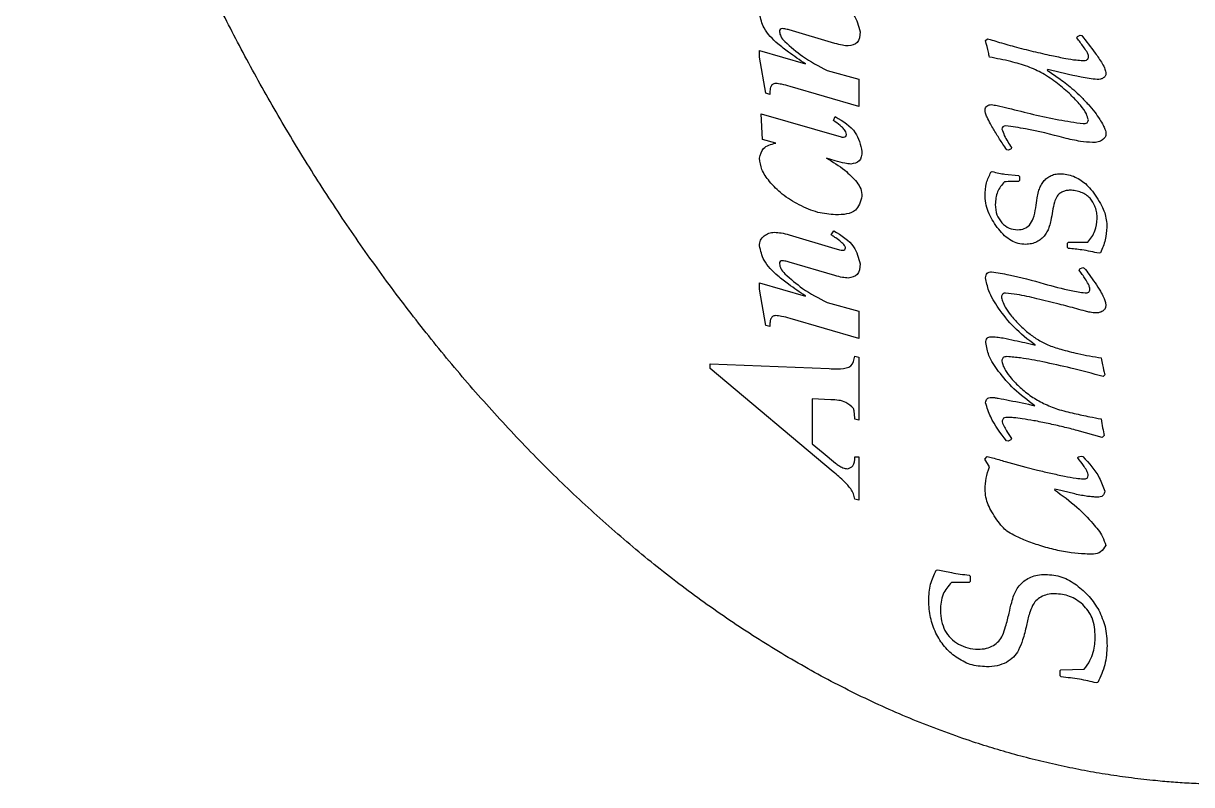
# Model space of a CAD drawing. Header units: millimetres. Extents: x -78 to -10, y -53 to 49.
# Drawn here: x -78.43 to -40.63, y -53.17 to -28.55 of the extents above; entities that cross this region are included whole.
import ezdxf

# ---------------------------------------------------------------- set-up
doc = ezdxf.new("R2010")
doc.units = ezdxf.units.MM
doc.layers.get('0').update_dxf_attribs({"linetype": 'CONTINUOUS'})

msp = doc.modelspace()

# ---------------------------------------------------------------- linework, layer by layer
for p, q in [((-52.175, -29.198), (-53.657, -28.764)), ((-47.296, -29.109), (-47.238, -29.051)), ((-44.343, -29.024), (-44.327, -28.981)), ((-44.327, -28.981), (-44.238, -28.938)), ((-44.238, -28.938), (-44.187, -28.945)), ((-54.611, -29.642), (-54.611, -29.432)), ((-54.611, -29.432), (-53.121, -29.863)), ((-54.406, -30.812), (-54.611, -29.642)), ((-52.424, -30.071), (-51.394, -30.355)), ((-45.288, -30.043), (-45.3, -30.066)), ((-45.3, -30.066), (-44.886, -30.356)), ((-51.394, -31.241), (-53.62, -30.591)), ((-51.394, -30.355), (-51.394, -31.241)), ((-54.275, -30.852), (-54.406, -30.812)), ((-54.514, -32.303), (-54.561, -31.48)), ((-54.561, -31.48), (-51.972, -32.224)), ((-52.222, -31.693), (-52.161, -31.569)), ((-54.086, -32.426), (-54.514, -32.303)), ((-46.558, -32.652), (-46.613, -32.641)), ((-46.468, -32.613), (-46.558, -32.652)), ((-46.456, -32.566), (-46.468, -32.613)), ((-52.161, -32.994), (-52.443, -32.91)), ((-47.124, -33.359), (-47.081, -33.344)), ((-46.671, -33.43), (-46.234, -33.477)), ((-46.234, -33.477), (-46.202, -33.508)), ((-46.202, -33.629), (-46.234, -33.664)), ((-46.202, -33.508), (-46.202, -33.629)), ((-53.657, -35.391), (-52.175, -35.836)), ((-52.29, -35.391), (-52.209, -35.26)), ((-44.648, -35.664), (-44.617, -35.633)), ((-44.648, -35.797), (-44.648, -35.664)), ((-44.617, -35.828), (-44.648, -35.797)), ((-44.617, -35.633), (-43.988, -35.633)), ((-52.175, -36.706), (-53.657, -36.272)), ((-43.581, -35.973), (-43.624, -35.988)), ((-44.269, -36.535), (-44.253, -36.496)), ((-44.253, -36.496), (-44.156, -36.453)), ((-44.156, -36.453), (-44.105, -36.465)), ((-54.611, -37.15), (-54.611, -36.94)), ((-54.611, -36.94), (-53.121, -37.371)), ((-54.406, -38.32), (-54.611, -37.15)), ((-52.424, -37.578), (-51.394, -37.862)), ((-51.394, -38.748), (-53.62, -38.099)), ((-51.394, -37.862), (-51.394, -38.748)), ((-54.275, -38.359), (-54.406, -38.32)), ((-56.207, -39.718), (-56.207, -39.563)), ((-56.207, -39.563), (-52.356, -39.718)), ((-51.523, -39.316), (-51.394, -39.35)), ((-51.394, -39.35), (-51.394, -41.387)), ((-52.227, -43.054), (-56.207, -39.718)), ((-43.445, -39.918), (-43.492, -39.977)), ((-52.309, -40.728), (-52.911, -40.696)), ((-52.911, -40.696), (-52.911, -42.155)), ((-51.394, -41.387), (-51.523, -41.351)), ((-43.523, -41.945), (-44.335, -41.719)), ((-43.456, -41.887), (-43.523, -41.945)), ((-52.911, -42.155), (-52.551, -42.447)), ((-46.566, -42.063), (-46.624, -42.051)), ((-46.48, -42.024), (-46.566, -42.063)), ((-46.464, -41.977), (-46.48, -42.024)), ((-52.551, -42.447), (-52.151, -42.778)), ((-51.523, -42.576), (-51.394, -42.576)), ((-51.394, -42.576), (-51.394, -43.979)), ((-47.32, -42.645), (-47.249, -42.559)), ((-47.171, -42.895), (-47.32, -42.645)), ((-44.312, -42.609), (-44.3, -42.574)), ((-44.3, -42.574), (-44.195, -42.547)), ((-44.195, -42.547), (-44.148, -42.563)), ((-46.663, -42.723), (-45.999, -42.902)), ((-45.999, -42.902), (-45.613, -43)), ((-45.054, -43.617), (-45.066, -43.641)), ((-44.824, -43.676), (-45.054, -43.617)), ((-44.406, -43.774), (-44.824, -43.676)), ((-51.394, -43.979), (-51.523, -43.945)), ((-48.894, -46.242), (-48.847, -46.227)), ((-47.827, -46.402), (-47.796, -46.434)), ((-47.796, -46.434), (-47.796, -46.606)), ((-47.827, -46.637), (-48.402, -46.637)), ((-47.796, -46.606), (-47.827, -46.637)), ((-44.89, -49.488), (-44.859, -49.461)), ((-44.89, -49.652), (-44.89, -49.488)), ((-44.859, -49.461), (-44.109, -49.445)), ((-44.855, -49.691), (-44.89, -49.652)), ((-43.667, -49.867), (-43.714, -49.883))]:
    msp.add_line(p, q)
msp.add_open_spline([(-32.295, -52.278), (-30.818, -51.894), (-27.888, -50.922), (-23.623, -48.87), (-18.447, -45.074), (-13.487, -39.077), (-10.564, -32.429), (-9.919, -25.696), (-11.356, -19.308), (-14.052, -13.425), (-16.853, -8), (-18.641, -2.86), (-18.638, 2.227), (-16.831, 7.47), (-14.008, 13.002), (-11.317, 18.867), (-9.946, 24.997), (-10.756, 31.181), (-13.934, 37.054), (-19.181, 42.167), (-25.894, 46.071), (-33.35, 48.392), (-40.894, 48.916), (-48.096, 47.651), (-54.693, 44.764), (-60.548, 40.523), (-65.609, 35.244), (-69.864, 29.233), (-73.298, 22.732), (-75.897, 15.925), (-77.647, 8.947), (-78.532, 1.892), (-78.54, -5.18), (-77.66, -12.233), (-75.887, -19.242), (-73.219, -26.152), (-69.664, -32.862), (-65.235, -39.191), (-59.96, -44.846), (-53.88, -49.421), (-47.093, -52.491), (-41.242, -53.45), (-36.752, -53.228), (-33.772, -52.663), (-32.295, -52.278)], degree=5)
for points, knots in [([(-52.209, -27.752), (-51.961, -27.902), (-51.538, -28.159), (-51.406, -28.629), (-51.352, -28.825)], [0, 0, 0, 0, 0.0828692, 0.1418383, 0.1418383, 0.1418383, 0.1418383]), ([(-54.015, -29.214), (-54.187, -29.055), (-54.482, -28.784), (-54.573, -28.399), (-54.611, -28.239)], [0, 0, 0, 0, 0.0681958, 0.1166188, 0.1166188, 0.1166188, 0.1166188]), ([(-53.873, -28.72), (-53.9, -28.725), (-53.958, -28.735), (-53.964, -28.794), (-53.967, -28.825)], [0, 0, 0, 0, 0.00756864, 0.01580192, 0.01580192, 0.01580192, 0.01580192]), ([(-53.657, -28.764), (-53.7, -28.752), (-53.771, -28.731), (-53.844, -28.723), (-53.873, -28.72)], [0, 0, 0, 0, 0.01343676, 0.02205275, 0.02205275, 0.02205275, 0.02205275]), ([(-53.967, -28.825), (-53.956, -28.875), (-53.928, -28.997), (-53.84, -29.089), (-53.789, -29.143)], [0, 0, 0, 0, 0.01519547, 0.0370691, 0.0370691, 0.0370691, 0.0370691]), ([(-51.352, -28.825), (-51.363, -28.958), (-51.385, -29.208), (-51.628, -29.259), (-51.741, -29.282)], [0, 0, 0, 0, 0.03565665, 0.06699587, 0.06699587, 0.06699587, 0.06699587]), ([(-47.238, -29.051), (-47.207, -29.059), (-47.098, -29.089), (-46.99, -29.121), (-46.913, -29.145)], [0, 0, 0, 0, 0.00961848, 0.03375145, 0.03375145, 0.03375145, 0.03375145]), ([(-44.025, -29.465), (-44.061, -29.412), (-44.163, -29.262), (-44.273, -29.117), (-44.343, -29.024)], [0, 0, 0, 0, 0.01934122, 0.05442993, 0.05442993, 0.05442993, 0.05442993]), ([(-44.187, -28.945), (-44.038, -29.132), (-43.805, -29.424), (-43.599, -29.734), (-43.525, -29.846)], [0, 0, 0, 0, 0.0717331, 0.1118069, 0.1118069, 0.1118069, 0.1118069]), ([(-53.121, -29.863), (-53.308, -29.739), (-53.615, -29.536), (-53.902, -29.304), (-54.015, -29.214)], [0, 0, 0, 0, 0.0672288, 0.1105212, 0.1105212, 0.1105212, 0.1105212]), ([(-53.789, -29.143), (-53.604, -29.308), (-53.19, -29.677), (-52.697, -29.931), (-52.424, -30.071)], [0, 0, 0, 0, 0.0741215, 0.1655868, 0.1655868, 0.1655868, 0.1655868]), ([(-51.741, -29.282), (-51.802, -29.277), (-51.95, -29.264), (-52.092, -29.222), (-52.175, -29.198)], [0, 0, 0, 0, 0.01845531, 0.04427618, 0.04427618, 0.04427618, 0.04427618]), ([(-47.171, -29.645), (-47.183, -29.592), (-47.222, -29.413), (-47.266, -29.235), (-47.296, -29.109)], [0, 0, 0, 0, 0.01611078, 0.05495693, 0.05495693, 0.05495693, 0.05495693]), ([(-46.913, -29.145), (-46.733, -29.198), (-46.349, -29.312), (-45.96, -29.407), (-45.753, -29.457)], [0, 0, 0, 0, 0.0564065, 0.1201671, 0.1201671, 0.1201671, 0.1201671]), ([(-45.753, -29.457), (-45.557, -29.504), (-45.209, -29.586), (-44.857, -29.654), (-44.704, -29.684)], [0, 0, 0, 0, 0.060552, 0.1073115, 0.1073115, 0.1073115, 0.1073115]), ([(-43.964, -29.629), (-43.968, -29.604), (-43.976, -29.545), (-44.007, -29.494), (-44.025, -29.465)], [0, 0, 0, 0, 0.00757451, 0.01764146, 0.01764146, 0.01764146, 0.01764146]), ([(-45.933, -29.949), (-46.116, -29.892), (-46.522, -29.764), (-46.941, -29.687), (-47.171, -29.645)], [0, 0, 0, 0, 0.057508, 0.1276252, 0.1276252, 0.1276252, 0.1276252]), ([(-44.704, -29.684), (-44.593, -29.704), (-44.409, -29.737), (-44.222, -29.749), (-44.148, -29.754)], [0, 0, 0, 0, 0.0339569, 0.0561458, 0.0561458, 0.0561458, 0.0561458]), ([(-44.148, -29.754), (-44.095, -29.753), (-44.002, -29.751), (-43.976, -29.665), (-43.964, -29.629)], [0, 0, 0, 0, 0.01411966, 0.02455801, 0.02455801, 0.02455801, 0.02455801]), ([(-43.525, -29.846), (-43.49, -29.907), (-43.433, -30.01), (-43.413, -30.125), (-43.406, -30.172)], [0, 0, 0, 0, 0.0208144, 0.03495004, 0.03495004, 0.03495004, 0.03495004]), ([(-44.968, -30.498), (-45.125, -30.382), (-45.424, -30.161), (-45.768, -30.018), (-45.933, -29.949)], [0, 0, 0, 0, 0.0581257, 0.1113673, 0.1113673, 0.1113673, 0.1113673]), ([(-43.683, -30.371), (-43.857, -30.346), (-44.398, -30.267), (-44.929, -30.133), (-45.288, -30.043)], [0, 0, 0, 0, 0.0528861, 0.1639477, 0.1639477, 0.1639477, 0.1639477]), ([(-43.406, -30.172), (-43.409, -30.202), (-43.417, -30.262), (-43.465, -30.299), (-43.49, -30.318)], [0, 0, 0, 0, 0.00860959, 0.01751758, 0.01751758, 0.01751758, 0.01751758]), ([(-54.091, -30.497), (-54.127, -30.502), (-54.202, -30.513), (-54.235, -30.58), (-54.251, -30.615)], [0, 0, 0, 0, 0.01035464, 0.02112782, 0.02112782, 0.02112782, 0.02112782]), ([(-53.62, -30.591), (-53.713, -30.564), (-53.867, -30.519), (-54.027, -30.503), (-54.091, -30.497)], [0, 0, 0, 0, 0.02881759, 0.04808717, 0.04808717, 0.04808717, 0.04808717]), ([(-44.23, -31.201), (-44.332, -31.085), (-44.557, -30.829), (-44.822, -30.615), (-44.968, -30.498)], [0, 0, 0, 0, 0.0461625, 0.1021217, 0.1021217, 0.1021217, 0.1021217]), ([(-44.886, -30.356), (-44.814, -30.408), (-44.663, -30.518), (-44.52, -30.64), (-44.447, -30.703)], [0, 0, 0, 0, 0.02689451, 0.05605294, 0.05605294, 0.05605294, 0.05605294]), ([(-43.49, -30.318), (-43.519, -30.334), (-43.58, -30.365), (-43.648, -30.369), (-43.683, -30.371)], [0, 0, 0, 0, 0.00986102, 0.02024782, 0.02024782, 0.02024782, 0.02024782]), ([(-54.251, -30.615), (-54.258, -30.645), (-54.276, -30.723), (-54.275, -30.803), (-54.275, -30.852)], [0, 0, 0, 0, 0.00924103, 0.02384221, 0.02384221, 0.02384221, 0.02384221]), ([(-44.447, -30.703), (-44.368, -30.774), (-44.205, -30.922), (-44.057, -31.085), (-43.98, -31.17)], [0, 0, 0, 0, 0.03164345, 0.06604758, 0.06604758, 0.06604758, 0.06604758]), ([(-47.316, -31.356), (-47.313, -31.33), (-47.308, -31.279), (-47.271, -31.244), (-47.253, -31.227)], [0, 0, 0, 0, 0.00748903, 0.01476621, 0.01476621, 0.01476621, 0.01476621]), ([(-47.249, -31.59), (-47.268, -31.546), (-47.301, -31.47), (-47.311, -31.389), (-47.316, -31.356)], [0, 0, 0, 0, 0.01436736, 0.02446577, 0.02446577, 0.02446577, 0.02446577]), ([(-47.253, -31.227), (-47.231, -31.213), (-47.187, -31.185), (-47.135, -31.182), (-47.109, -31.18)], [0, 0, 0, 0, 0.00760025, 0.01540359, 0.01540359, 0.01540359, 0.01540359]), ([(-47.109, -31.18), (-47.048, -31.188), (-46.864, -31.215), (-46.683, -31.262), (-46.562, -31.293)], [0, 0, 0, 0, 0.01838349, 0.05588213, 0.05588213, 0.05588213, 0.05588213]), ([(-46.562, -31.293), (-46.021, -31.431), (-45.222, -31.634), (-44.407, -31.754), (-44.144, -31.793)], [0, 0, 0, 0, 0.1672466, 0.2470403, 0.2470403, 0.2470403, 0.2470403]), ([(-43.972, -31.676), (-43.99, -31.61), (-44.039, -31.433), (-44.156, -31.291), (-44.23, -31.201)], [0, 0, 0, 0, 0.02033543, 0.05450633, 0.05450633, 0.05450633, 0.05450633]), ([(-43.98, -31.17), (-43.907, -31.254), (-43.772, -31.408), (-43.657, -31.578), (-43.605, -31.656)], [0, 0, 0, 0, 0.03324709, 0.06146422, 0.06146422, 0.06146422, 0.06146422]), ([(-51.904, -31.942), (-51.937, -31.912), (-52.038, -31.823), (-52.148, -31.745), (-52.222, -31.693)], [0, 0, 0, 0, 0.01350812, 0.04046558, 0.04046558, 0.04046558, 0.04046558]), ([(-52.161, -31.569), (-51.911, -31.717), (-51.464, -31.981), (-51.348, -32.479), (-51.297, -32.697)], [0, 0, 0, 0, 0.0830407, 0.1476836, 0.1476836, 0.1476836, 0.1476836]), ([(-46.943, -32.133), (-47.01, -32.024), (-47.12, -31.847), (-47.213, -31.661), (-47.249, -31.59)], [0, 0, 0, 0, 0.03851216, 0.06238219, 0.06238219, 0.06238219, 0.06238219]), ([(-44.144, -31.793), (-44.094, -31.792), (-44.008, -31.79), (-43.983, -31.71), (-43.972, -31.676)], [0, 0, 0, 0, 0.01321936, 0.02300256, 0.02300256, 0.02300256, 0.02300256]), ([(-43.605, -31.656), (-43.566, -31.718), (-43.502, -31.82), (-43.454, -31.93), (-43.435, -31.973)], [0, 0, 0, 0, 0.02186517, 0.03595665, 0.03595665, 0.03595665, 0.03595665]), ([(-51.793, -32.142), (-51.801, -32.112), (-51.82, -32.037), (-51.872, -31.978), (-51.904, -31.942)], [0, 0, 0, 0, 0.00910316, 0.02311496, 0.02311496, 0.02311496, 0.02311496]), ([(-46.644, -31.867), (-46.68, -31.87), (-46.747, -31.875), (-46.762, -31.939), (-46.769, -31.969)], [0, 0, 0, 0, 0.00971272, 0.01794606, 0.01794606, 0.01794606, 0.01794606]), ([(-46.769, -31.969), (-46.745, -32.039), (-46.672, -32.253), (-46.543, -32.441), (-46.456, -32.566)], [0, 0, 0, 0, 0.02221958, 0.0676901, 0.0676901, 0.0676901, 0.0676901]), ([(-44.761, -32.254), (-45.174, -32.146), (-45.796, -31.985), (-46.431, -31.897), (-46.644, -31.867)], [0, 0, 0, 0, 0.1279403, 0.192342, 0.192342, 0.192342, 0.192342]), ([(-43.402, -32.125), (-43.407, -32.162), (-43.419, -32.242), (-43.481, -32.294), (-43.513, -32.322)], [0, 0, 0, 0, 0.01095513, 0.02332796, 0.02332796, 0.02332796, 0.02332796]), ([(-43.435, -31.973), (-43.425, -32.001), (-43.409, -32.051), (-43.404, -32.103), (-43.402, -32.125)], [0, 0, 0, 0, 0.00904102, 0.0156365, 0.0156365, 0.0156365, 0.0156365]), ([(-54.611, -32.912), (-54.581, -32.794), (-54.513, -32.526), (-54.238, -32.462), (-54.086, -32.426)], [0, 0, 0, 0, 0.03423367, 0.07718094, 0.07718094, 0.07718094, 0.07718094]), ([(-51.972, -32.224), (-51.959, -32.226), (-51.934, -32.23), (-51.908, -32.231), (-51.896, -32.232)], [0, 0, 0, 0, 0.004052176, 0.007671975, 0.007671975, 0.007671975, 0.007671975]), ([(-51.896, -32.232), (-51.866, -32.229), (-51.809, -32.223), (-51.799, -32.168), (-51.793, -32.142)], [0, 0, 0, 0, 0.00800698, 0.0151834, 0.0151834, 0.0151834, 0.0151834]), ([(-46.613, -32.641), (-46.656, -32.579), (-46.771, -32.414), (-46.876, -32.241), (-46.943, -32.133)], [0, 0, 0, 0, 0.02250976, 0.06057769, 0.06057769, 0.06057769, 0.06057769]), ([(-43.843, -32.406), (-43.97, -32.396), (-44.28, -32.372), (-44.583, -32.298), (-44.761, -32.254)], [0, 0, 0, 0, 0.03817875, 0.09318704, 0.09318704, 0.09318704, 0.09318704]), ([(-43.513, -32.322), (-43.558, -32.347), (-43.661, -32.402), (-43.778, -32.405), (-43.843, -32.406)], [0, 0, 0, 0, 0.01518625, 0.03449025, 0.03449025, 0.03449025, 0.03449025]), ([(-51.297, -32.697), (-51.308, -32.816), (-51.331, -33.042), (-51.552, -33.084), (-51.657, -33.104)], [0, 0, 0, 0, 0.03185728, 0.06072405, 0.06072405, 0.06072405, 0.06072405]), ([(-54.291, -33.662), (-54.384, -33.538), (-54.553, -33.314), (-54.593, -33.037), (-54.611, -32.912)], [0, 0, 0, 0, 0.04557198, 0.08265914, 0.08265914, 0.08265914, 0.08265914]), ([(-52.443, -32.91), (-52.238, -33.032), (-51.877, -33.247), (-51.588, -33.551), (-51.462, -33.683)], [0, 0, 0, 0, 0.0710295, 0.1253578, 0.1253578, 0.1253578, 0.1253578]), ([(-51.657, -33.104), (-51.721, -33.096), (-51.892, -33.075), (-52.058, -33.025), (-52.161, -32.994)], [0, 0, 0, 0, 0.01925683, 0.05174281, 0.05174281, 0.05174281, 0.05174281]), ([(-47.312, -34.137), (-47.306, -33.993), (-47.295, -33.721), (-47.179, -33.475), (-47.124, -33.359)], [0, 0, 0, 0, 0.04273831, 0.08069352, 0.08069352, 0.08069352, 0.08069352]), ([(-47.081, -33.344), (-47.01, -33.364), (-46.875, -33.401), (-46.736, -33.421), (-46.671, -33.43)], [0, 0, 0, 0, 0.02226415, 0.04194738, 0.04194738, 0.04194738, 0.04194738]), ([(-45.45, -33.699), (-45.417, -33.657), (-45.351, -33.573), (-45.259, -33.518), (-45.212, -33.49)], [0, 0, 0, 0, 0.01587516, 0.03193727, 0.03193727, 0.03193727, 0.03193727]), ([(-45.212, -33.49), (-45.161, -33.468), (-45.056, -33.422), (-44.941, -33.417), (-44.882, -33.414)], [0, 0, 0, 0, 0.01659079, 0.03412611, 0.03412611, 0.03412611, 0.03412611]), ([(-44.882, -33.414), (-44.809, -33.418), (-44.663, -33.425), (-44.524, -33.474), (-44.454, -33.498)], [0, 0, 0, 0, 0.02173255, 0.04379341, 0.04379341, 0.04379341, 0.04379341]), ([(-44.454, -33.498), (-44.386, -33.529), (-44.247, -33.592), (-44.129, -33.688), (-44.07, -33.736)], [0, 0, 0, 0, 0.02249196, 0.04542193, 0.04542193, 0.04542193, 0.04542193]), ([(-53.329, -34.421), (-53.518, -34.315), (-53.879, -34.112), (-54.158, -33.807), (-54.291, -33.662)], [0, 0, 0, 0, 0.0646821, 0.1232807, 0.1232807, 0.1232807, 0.1232807]), ([(-51.462, -33.683), (-51.414, -33.754), (-51.32, -33.894), (-51.304, -34.061), (-51.297, -34.143)], [0, 0, 0, 0, 0.02550667, 0.04958924, 0.04958924, 0.04958924, 0.04958924]), ([(-46.683, -33.676), (-46.771, -33.778), (-46.953, -33.99), (-46.973, -34.269), (-46.984, -34.414)], [0, 0, 0, 0, 0.03925758, 0.08162932, 0.08162932, 0.08162932, 0.08162932]), ([(-46.234, -33.664), (-46.31, -33.665), (-46.459, -33.666), (-46.609, -33.672), (-46.683, -33.676)], [0, 0, 0, 0, 0.02275578, 0.04494117, 0.04494117, 0.04494117, 0.04494117]), ([(-45.675, -34.516), (-45.66, -34.41), (-45.634, -34.233), (-45.596, -34.058), (-45.581, -33.988)], [0, 0, 0, 0, 0.03214197, 0.05357323, 0.05357323, 0.05357323, 0.05357323]), ([(-45.581, -33.988), (-45.566, -33.937), (-45.536, -33.835), (-45.479, -33.745), (-45.45, -33.699)], [0, 0, 0, 0, 0.01592075, 0.0318612, 0.0318612, 0.0318612, 0.0318612]), ([(-44.808, -33.998), (-44.845, -34.017), (-44.922, -34.057), (-44.972, -34.127), (-44.997, -34.162)], [0, 0, 0, 0, 0.01245309, 0.02537598, 0.02537598, 0.02537598, 0.02537598]), ([(-44.566, -33.949), (-44.607, -33.951), (-44.69, -33.956), (-44.769, -33.984), (-44.808, -33.998)], [0, 0, 0, 0, 0.01236507, 0.02482932, 0.02482932, 0.02482932, 0.02482932]), ([(-44.204, -34.02), (-44.264, -33.999), (-44.381, -33.958), (-44.504, -33.952), (-44.566, -33.949)], [0, 0, 0, 0, 0.01867973, 0.03697728, 0.03697728, 0.03697728, 0.03697728]), ([(-44.07, -33.736), (-44.008, -33.797), (-43.872, -33.931), (-43.764, -34.089), (-43.704, -34.176)], [0, 0, 0, 0, 0.02590087, 0.05725944, 0.05725944, 0.05725944, 0.05725944]), ([(-51.297, -34.143), (-51.348, -34.317), (-51.468, -34.722), (-51.903, -34.737), (-52.151, -34.745)], [0, 0, 0, 0, 0.0499449, 0.115763, 0.115763, 0.115763, 0.115763]), ([(-47.187, -34.709), (-47.223, -34.619), (-47.298, -34.436), (-47.307, -34.238), (-47.312, -34.137)], [0, 0, 0, 0, 0.02886014, 0.05895438, 0.05895438, 0.05895438, 0.05895438]), ([(-44.997, -34.162), (-45.023, -34.219), (-45.088, -34.367), (-45.115, -34.527), (-45.132, -34.625)], [0, 0, 0, 0, 0.01868734, 0.04836189, 0.04836189, 0.04836189, 0.04836189]), ([(-43.919, -34.207), (-43.959, -34.169), (-44.043, -34.09), (-44.149, -34.044), (-44.204, -34.02)], [0, 0, 0, 0, 0.01635508, 0.03434916, 0.03434916, 0.03434916, 0.03434916]), ([(-43.749, -34.5), (-43.771, -34.445), (-43.813, -34.339), (-43.885, -34.25), (-43.919, -34.207)], [0, 0, 0, 0, 0.01772006, 0.03403981, 0.03403981, 0.03403981, 0.03403981]), ([(-43.704, -34.176), (-43.648, -34.264), (-43.545, -34.423), (-43.476, -34.6), (-43.445, -34.68)], [0, 0, 0, 0, 0.03124339, 0.05681884, 0.05681884, 0.05681884, 0.05681884]), ([(-52.151, -34.745), (-52.343, -34.728), (-52.755, -34.692), (-53.129, -34.516), (-53.329, -34.421)], [0, 0, 0, 0, 0.0574825, 0.1229905, 0.1229905, 0.1229905, 0.1229905]), ([(-46.874, -35.211), (-46.934, -35.13), (-47.051, -34.971), (-47.142, -34.796), (-47.187, -34.709)], [0, 0, 0, 0, 0.03005733, 0.05921025, 0.05921025, 0.05921025, 0.05921025]), ([(-46.984, -34.414), (-46.977, -34.528), (-46.963, -34.747), (-46.833, -34.921), (-46.771, -35.004)], [0, 0, 0, 0, 0.03353059, 0.06393874, 0.06393874, 0.06393874, 0.06393874]), ([(-45.878, -35.078), (-45.833, -35.008), (-45.724, -34.837), (-45.693, -34.635), (-45.675, -34.516)], [0, 0, 0, 0, 0.02466203, 0.06038242, 0.06038242, 0.06038242, 0.06038242]), ([(-45.132, -34.625), (-45.15, -34.725), (-45.179, -34.892), (-45.22, -35.056), (-45.236, -35.121)], [0, 0, 0, 0, 0.03052, 0.05068942, 0.05068942, 0.05068942, 0.05068942]), ([(-43.687, -34.863), (-43.689, -34.801), (-43.695, -34.678), (-43.731, -34.559), (-43.749, -34.5)], [0, 0, 0, 0, 0.01852295, 0.03699864, 0.03699864, 0.03699864, 0.03699864]), ([(-43.445, -34.68), (-43.424, -34.755), (-43.382, -34.907), (-43.377, -35.064), (-43.374, -35.145)], [0, 0, 0, 0, 0.02316674, 0.04715701, 0.04715701, 0.04715701, 0.04715701]), ([(-46.771, -35.004), (-46.697, -35.069), (-46.551, -35.197), (-46.357, -35.217), (-46.261, -35.227)], [0, 0, 0, 0, 0.02873837, 0.05688223, 0.05688223, 0.05688223, 0.05688223]), ([(-46.261, -35.227), (-46.186, -35.222), (-46.042, -35.212), (-45.931, -35.121), (-45.878, -35.078)], [0, 0, 0, 0, 0.021995, 0.04198379, 0.04198379, 0.04198379, 0.04198379]), ([(-45.236, -35.121), (-45.252, -35.17), (-45.287, -35.27), (-45.347, -35.357), (-45.378, -35.402)], [0, 0, 0, 0, 0.01532369, 0.03166366, 0.03166366, 0.03166366, 0.03166366]), ([(-43.988, -35.633), (-43.9, -35.515), (-43.729, -35.286), (-43.701, -35.001), (-43.687, -34.863)], [0, 0, 0, 0, 0.04317793, 0.08401306, 0.08401306, 0.08401306, 0.08401306]), ([(-43.374, -35.145), (-43.385, -35.281), (-43.406, -35.569), (-43.521, -35.834), (-43.581, -35.973)], [0, 0, 0, 0, 0.04075954, 0.08589727, 0.08589727, 0.08589727, 0.08589727]), ([(-54.611, -35.746), (-54.605, -35.684), (-54.594, -35.56), (-54.507, -35.47), (-54.464, -35.425)], [0, 0, 0, 0, 0.01825004, 0.03623312, 0.03623312, 0.03623312, 0.03623312]), ([(-54.464, -35.425), (-54.415, -35.392), (-54.314, -35.322), (-54.191, -35.314), (-54.128, -35.31)], [0, 0, 0, 0, 0.01754145, 0.03616817, 0.03616817, 0.03616817, 0.03616817]), ([(-54.128, -35.31), (-54.056, -35.314), (-53.896, -35.324), (-53.742, -35.368), (-53.657, -35.391)], [0, 0, 0, 0, 0.02158591, 0.04787042, 0.04787042, 0.04787042, 0.04787042]), ([(-52.143, -35.491), (-52.162, -35.479), (-52.212, -35.446), (-52.261, -35.412), (-52.29, -35.391)], [0, 0, 0, 0, 0.00692625, 0.01779088, 0.01779088, 0.01779088, 0.01779088]), ([(-52.209, -35.26), (-51.961, -35.41), (-51.538, -35.667), (-51.406, -36.137), (-51.352, -36.332)], [0, 0, 0, 0, 0.0828691, 0.1418382, 0.1418382, 0.1418382, 0.1418382]), ([(-51.859, -35.738), (-51.898, -35.696), (-51.983, -35.603), (-52.086, -35.531), (-52.143, -35.491)], [0, 0, 0, 0, 0.01710171, 0.03773743, 0.03773743, 0.03773743, 0.03773743]), ([(-46.474, -35.576), (-46.545, -35.528), (-46.697, -35.426), (-46.813, -35.285), (-46.874, -35.211)], [0, 0, 0, 0, 0.02569393, 0.05445007, 0.05445007, 0.05445007, 0.05445007]), ([(-45.378, -35.402), (-45.415, -35.446), (-45.49, -35.534), (-45.592, -35.591), (-45.644, -35.619)], [0, 0, 0, 0, 0.0169569, 0.03453939, 0.03453939, 0.03453939, 0.03453939]), ([(-54.015, -36.721), (-54.187, -36.563), (-54.482, -36.292), (-54.573, -35.906), (-54.611, -35.746)], [0, 0, 0, 0, 0.0681958, 0.1166189, 0.1166189, 0.1166189, 0.1166189]), ([(-52.175, -35.836), (-52.123, -35.851), (-52.041, -35.877), (-51.955, -35.887), (-51.922, -35.891)], [0, 0, 0, 0, 0.01605241, 0.025876, 0.025876, 0.025876, 0.025876]), ([(-51.922, -35.891), (-51.895, -35.888), (-51.845, -35.884), (-51.835, -35.835), (-51.83, -35.812)], [0, 0, 0, 0, 0.00717644, 0.01352252, 0.01352252, 0.01352252, 0.01352252]), ([(-51.83, -35.812), (-51.832, -35.799), (-51.834, -35.772), (-51.851, -35.75), (-51.859, -35.738)], [0, 0, 0, 0, 0.003879541, 0.008038463, 0.008038463, 0.008038463, 0.008038463]), ([(-45.999, -35.699), (-46.084, -35.695), (-46.25, -35.685), (-46.4, -35.612), (-46.474, -35.576)], [0, 0, 0, 0, 0.02514006, 0.04946815, 0.04946815, 0.04946815, 0.04946815]), ([(-45.644, -35.619), (-45.7, -35.643), (-45.814, -35.69), (-45.937, -35.696), (-45.999, -35.699)], [0, 0, 0, 0, 0.01811445, 0.03667977, 0.03667977, 0.03667977, 0.03667977]), ([(-43.624, -35.988), (-43.809, -35.948), (-44.137, -35.877), (-44.471, -35.843), (-44.617, -35.828)], [0, 0, 0, 0, 0.0567097, 0.1005708, 0.1005708, 0.1005708, 0.1005708]), ([(-53.873, -36.227), (-53.9, -36.232), (-53.958, -36.243), (-53.964, -36.302), (-53.967, -36.332)], [0, 0, 0, 0, 0.00756864, 0.01580192, 0.01580192, 0.01580192, 0.01580192]), ([(-53.657, -36.272), (-53.7, -36.259), (-53.771, -36.238), (-53.844, -36.23), (-53.873, -36.227)], [0, 0, 0, 0, 0.01343676, 0.02205275, 0.02205275, 0.02205275, 0.02205275]), ([(-53.967, -36.332), (-53.956, -36.383), (-53.928, -36.505), (-53.84, -36.596), (-53.789, -36.65)], [0, 0, 0, 0, 0.01519559, 0.03706916, 0.03706916, 0.03706916, 0.03706916]), ([(-53.789, -36.65), (-53.604, -36.816), (-53.19, -37.185), (-52.697, -37.438), (-52.424, -37.578)], [0, 0, 0, 0, 0.0741216, 0.1655869, 0.1655869, 0.1655869, 0.1655869]), ([(-51.352, -36.332), (-51.363, -36.466), (-51.385, -36.716), (-51.628, -36.766), (-51.741, -36.79)], [0, 0, 0, 0, 0.03565665, 0.06699589, 0.06699589, 0.06699589, 0.06699589]), ([(-47.296, -36.777), (-47.288, -36.722), (-47.271, -36.609), (-47.158, -36.594), (-47.101, -36.586)], [0, 0, 0, 0, 0.015163, 0.03057321, 0.03057321, 0.03057321, 0.03057321]), ([(-47.101, -36.586), (-46.915, -36.616), (-46.34, -36.708), (-45.78, -36.866), (-45.402, -36.973)], [0, 0, 0, 0, 0.0565936, 0.1743806, 0.1743806, 0.1743806, 0.1743806]), ([(-43.972, -36.986), (-44.005, -36.93), (-44.095, -36.775), (-44.201, -36.629), (-44.269, -36.535)], [0, 0, 0, 0, 0.01940252, 0.05403628, 0.05403628, 0.05403628, 0.05403628]), ([(-44.105, -36.465), (-44.052, -36.534), (-43.931, -36.691), (-43.818, -36.855), (-43.755, -36.947)], [0, 0, 0, 0, 0.02614279, 0.05958825, 0.05958825, 0.05958825, 0.05958825]), ([(-53.121, -37.371), (-53.308, -37.247), (-53.615, -37.043), (-53.902, -36.812), (-54.015, -36.721)], [0, 0, 0, 0, 0.0672288, 0.1105212, 0.1105212, 0.1105212, 0.1105212]), ([(-51.741, -36.79), (-51.802, -36.784), (-51.95, -36.772), (-52.092, -36.73), (-52.175, -36.706)], [0, 0, 0, 0, 0.0184553, 0.04427621, 0.04427621, 0.04427621, 0.04427621]), ([(-46.882, -37.764), (-47.001, -37.582), (-47.201, -37.277), (-47.269, -36.921), (-47.296, -36.777)], [0, 0, 0, 0, 0.0643813, 0.1078677, 0.1078677, 0.1078677, 0.1078677]), ([(-45.402, -36.973), (-45.112, -37.055), (-44.677, -37.179), (-44.23, -37.247), (-44.081, -37.27)], [0, 0, 0, 0, 0.0902885, 0.135434, 0.135434, 0.135434, 0.135434]), ([(-43.921, -37.156), (-43.924, -37.131), (-43.932, -37.072), (-43.957, -37.018), (-43.972, -36.986)], [0, 0, 0, 0, 0.00748159, 0.01782715, 0.01782715, 0.01782715, 0.01782715]), ([(-43.755, -36.947), (-43.695, -37.036), (-43.593, -37.185), (-43.511, -37.345), (-43.478, -37.41)], [0, 0, 0, 0, 0.03203122, 0.05400672, 0.05400672, 0.05400672, 0.05400672]), ([(-46.751, -37.313), (-46.761, -37.326), (-46.78, -37.351), (-46.783, -37.383), (-46.784, -37.399)], [0, 0, 0, 0, 0.004798326, 0.009366651, 0.009366651, 0.009366651, 0.009366651]), ([(-46.784, -37.399), (-46.776, -37.444), (-46.753, -37.562), (-46.695, -37.667), (-46.659, -37.732)], [0, 0, 0, 0, 0.01378658, 0.03584827, 0.03584827, 0.03584827, 0.03584827]), ([(-46.648, -37.274), (-46.669, -37.274), (-46.708, -37.276), (-46.738, -37.301), (-46.751, -37.313)], [0, 0, 0, 0, 0.00618115, 0.01134145, 0.01134145, 0.01134145, 0.01134145]), ([(-45.636, -37.459), (-45.851, -37.407), (-46.185, -37.325), (-46.526, -37.287), (-46.648, -37.274)], [0, 0, 0, 0, 0.0662247, 0.1029447, 0.1029447, 0.1029447, 0.1029447]), ([(-44.081, -37.27), (-44.035, -37.268), (-43.953, -37.265), (-43.931, -37.189), (-43.921, -37.156)], [0, 0, 0, 0, 0.01234111, 0.02173334, 0.02173334, 0.02173334, 0.02173334]), ([(-43.478, -37.41), (-43.458, -37.457), (-43.423, -37.54), (-43.414, -37.629), (-43.409, -37.668)], [0, 0, 0, 0, 0.01515157, 0.02680109, 0.02680109, 0.02680109, 0.02680109]), ([(-45.691, -38.957), (-45.93, -38.775), (-46.381, -38.431), (-46.722, -37.977), (-46.882, -37.764)], [0, 0, 0, 0, 0.0897207, 0.1693461, 0.1693461, 0.1693461, 0.1693461]), ([(-46.659, -37.732), (-46.606, -37.818), (-46.483, -38.012), (-46.323, -38.177), (-46.234, -38.27)], [0, 0, 0, 0, 0.03021373, 0.0686996, 0.0686996, 0.0686996, 0.0686996]), ([(-44.347, -37.785), (-44.538, -37.734), (-44.965, -37.618), (-45.397, -37.516), (-45.636, -37.459)], [0, 0, 0, 0, 0.0592071, 0.1329759, 0.1329759, 0.1329759, 0.1329759]), ([(-43.915, -37.897), (-43.967, -37.885), (-44.111, -37.851), (-44.255, -37.811), (-44.347, -37.785)], [0, 0, 0, 0, 0.01581082, 0.04458092, 0.04458092, 0.04458092, 0.04458092]), ([(-43.409, -37.668), (-43.413, -37.704), (-43.419, -37.774), (-43.469, -37.823), (-43.493, -37.848)], [0, 0, 0, 0, 0.01037103, 0.02040646, 0.02040646, 0.02040646, 0.02040646]), ([(-54.251, -38.123), (-54.258, -38.153), (-54.276, -38.23), (-54.275, -38.31), (-54.275, -38.359)], [0, 0, 0, 0, 0.00924097, 0.02384221, 0.02384221, 0.02384221, 0.02384221]), ([(-54.091, -38.004), (-54.127, -38.01), (-54.202, -38.02), (-54.235, -38.088), (-54.251, -38.123)], [0, 0, 0, 0, 0.01035462, 0.02112785, 0.02112785, 0.02112785, 0.02112785]), ([(-53.62, -38.099), (-53.713, -38.072), (-53.867, -38.026), (-54.027, -38.011), (-54.091, -38.004)], [0, 0, 0, 0, 0.02881759, 0.04808717, 0.04808717, 0.04808717, 0.04808717]), ([(-43.71, -37.914), (-43.746, -37.914), (-43.815, -37.912), (-43.883, -37.902), (-43.915, -37.897)], [0, 0, 0, 0, 0.01079995, 0.02060577, 0.02060577, 0.02060577, 0.02060577]), ([(-43.493, -37.848), (-43.525, -37.867), (-43.591, -37.908), (-43.669, -37.912), (-43.71, -37.914)], [0, 0, 0, 0, 0.01083205, 0.0230063, 0.0230063, 0.0230063, 0.0230063]), ([(-46.234, -38.27), (-46.136, -38.365), (-45.948, -38.548), (-45.732, -38.697), (-45.628, -38.768)], [0, 0, 0, 0, 0.04095201, 0.07852407, 0.07852407, 0.07852407, 0.07852407]), ([(-47.292, -38.879), (-47.286, -38.823), (-47.274, -38.715), (-47.168, -38.697), (-47.117, -38.688)], [0, 0, 0, 0, 0.01501311, 0.02903823, 0.02903823, 0.02903823, 0.02903823]), ([(-46.88, -39.809), (-46.999, -39.643), (-47.202, -39.36), (-47.266, -39.02), (-47.292, -38.879)], [0, 0, 0, 0, 0.0602842, 0.1027635, 0.1027635, 0.1027635, 0.1027635]), ([(-47.117, -38.688), (-47.057, -38.69), (-46.927, -38.694), (-46.799, -38.715), (-46.73, -38.727)], [0, 0, 0, 0, 0.01789777, 0.03890385, 0.03890385, 0.03890385, 0.03890385]), ([(-46.73, -38.727), (-46.606, -38.752), (-46.258, -38.823), (-45.913, -38.905), (-45.691, -38.957)], [0, 0, 0, 0, 0.0379028, 0.1064367, 0.1064367, 0.1064367, 0.1064367]), ([(-45.628, -38.768), (-45.516, -38.831), (-45.274, -38.967), (-45.008, -39.05), (-44.867, -39.094)], [0, 0, 0, 0, 0.03863377, 0.08306398, 0.08306398, 0.08306398, 0.08306398]), ([(-44.867, -39.094), (-44.681, -39.141), (-44.248, -39.253), (-43.807, -39.331), (-43.554, -39.375)], [0, 0, 0, 0, 0.0573185, 0.1342738, 0.1342738, 0.1342738, 0.1342738]), ([(-51.991, -39.729), (-51.862, -39.713), (-51.61, -39.682), (-51.552, -39.436), (-51.523, -39.316)], [0, 0, 0, 0, 0.03506809, 0.06874754, 0.06874754, 0.06874754, 0.06874754]), ([(-46.605, -39.332), (-46.653, -39.333), (-46.738, -39.335), (-46.762, -39.413), (-46.773, -39.445)], [0, 0, 0, 0, 0.01291203, 0.02238917, 0.02238917, 0.02238917, 0.02238917]), ([(-46.773, -39.445), (-46.765, -39.493), (-46.744, -39.612), (-46.685, -39.718), (-46.65, -39.781)], [0, 0, 0, 0, 0.01439505, 0.03599677, 0.03599677, 0.03599677, 0.03599677]), ([(-45.45, -39.5), (-45.687, -39.452), (-46.069, -39.375), (-46.458, -39.344), (-46.605, -39.332)], [0, 0, 0, 0, 0.0724416, 0.116733, 0.116733, 0.116733, 0.116733]), ([(-43.492, -39.977), (-43.839, -39.882), (-44.487, -39.705), (-45.145, -39.565), (-45.45, -39.5)], [0, 0, 0, 0, 0.1079634, 0.2016471, 0.2016471, 0.2016471, 0.2016471]), ([(-43.554, -39.375), (-43.541, -39.45), (-43.509, -39.632), (-43.468, -39.812), (-43.445, -39.918)], [0, 0, 0, 0, 0.02292853, 0.05539464, 0.05539464, 0.05539464, 0.05539464]), ([(-52.356, -39.718), (-52.278, -39.721), (-52.156, -39.726), (-52.035, -39.728), (-51.991, -39.729)], [0, 0, 0, 0, 0.02334294, 0.03655478, 0.03655478, 0.03655478, 0.03655478]), ([(-45.702, -40.918), (-45.937, -40.745), (-46.374, -40.422), (-46.72, -40.003), (-46.88, -39.809)], [0, 0, 0, 0, 0.087048, 0.1623404, 0.1623404, 0.1623404, 0.1623404]), ([(-46.65, -39.781), (-46.592, -39.866), (-46.457, -40.066), (-46.281, -40.231), (-46.179, -40.326)], [0, 0, 0, 0, 0.03056099, 0.07220224, 0.07220224, 0.07220224, 0.07220224]), ([(-46.179, -40.326), (-46.061, -40.428), (-45.828, -40.63), (-45.556, -40.774), (-45.421, -40.846)], [0, 0, 0, 0, 0.04654711, 0.09214038, 0.09214038, 0.09214038, 0.09214038]), ([(-51.57, -41.004), (-51.647, -40.932), (-51.851, -40.743), (-52.134, -40.733), (-52.309, -40.728)], [0, 0, 0, 0, 0.0309055, 0.08113398, 0.08113398, 0.08113398, 0.08113398]), ([(-47.3, -40.824), (-47.29, -40.774), (-47.27, -40.669), (-47.162, -40.658), (-47.105, -40.652)], [0, 0, 0, 0, 0.01378443, 0.02905007, 0.02905007, 0.02905007, 0.02905007]), ([(-47.105, -40.652), (-47.074, -40.654), (-47.002, -40.657), (-46.93, -40.668), (-46.888, -40.674)], [0, 0, 0, 0, 0.00914662, 0.02179848, 0.02179848, 0.02179848, 0.02179848]), ([(-46.888, -40.674), (-46.765, -40.698), (-46.369, -40.774), (-45.975, -40.859), (-45.702, -40.918)], [0, 0, 0, 0, 0.0374617, 0.1210453, 0.1210453, 0.1210453, 0.1210453]), ([(-51.523, -41.351), (-51.529, -41.27), (-51.539, -41.154), (-51.563, -41.039), (-51.57, -41.004)], [0, 0, 0, 0, 0.02406513, 0.03504604, 0.03504604, 0.03504604, 0.03504604]), ([(-46.624, -42.051), (-46.814, -41.805), (-47.103, -41.428), (-47.25, -40.98), (-47.3, -40.824)], [0, 0, 0, 0, 0.0921445, 0.1408702, 0.1408702, 0.1408702, 0.1408702]), ([(-45.421, -40.846), (-45.272, -40.91), (-44.952, -41.047), (-44.613, -41.126), (-44.433, -41.168)], [0, 0, 0, 0, 0.0486364, 0.1041258, 0.1041258, 0.1041258, 0.1041258]), ([(-44.433, -41.168), (-44.264, -41.204), (-43.974, -41.267), (-43.683, -41.324), (-43.562, -41.348)], [0, 0, 0, 0, 0.05180942, 0.08894518, 0.08894518, 0.08894518, 0.08894518]), ([(-46.562, -41.297), (-46.62, -41.296), (-46.715, -41.294), (-46.751, -41.378), (-46.765, -41.41)], [0, 0, 0, 0, 0.01549541, 0.02539346, 0.02539346, 0.02539346, 0.02539346]), ([(-46.765, -41.41), (-46.761, -41.433), (-46.752, -41.49), (-46.726, -41.542), (-46.71, -41.572)], [0, 0, 0, 0, 0.0069234, 0.01720114, 0.01720114, 0.01720114, 0.01720114]), ([(-46.71, -41.572), (-46.681, -41.624), (-46.604, -41.762), (-46.518, -41.894), (-46.464, -41.977)], [0, 0, 0, 0, 0.01784825, 0.04733997, 0.04733997, 0.04733997, 0.04733997]), ([(-46.115, -41.342), (-46.207, -41.329), (-46.355, -41.308), (-46.505, -41.3), (-46.562, -41.297)], [0, 0, 0, 0, 0.02788977, 0.04496777, 0.04496777, 0.04496777, 0.04496777]), ([(-45.275, -41.494), (-45.429, -41.462), (-45.708, -41.404), (-45.989, -41.361), (-46.115, -41.342)], [0, 0, 0, 0, 0.04738207, 0.08536774, 0.08536774, 0.08536774, 0.08536774]), ([(-44.335, -41.719), (-44.485, -41.68), (-44.796, -41.598), (-45.111, -41.53), (-45.275, -41.494)], [0, 0, 0, 0, 0.04641153, 0.0966033, 0.0966033, 0.0966033, 0.0966033]), ([(-43.562, -41.348), (-43.546, -41.444), (-43.517, -41.625), (-43.476, -41.803), (-43.456, -41.887)], [0, 0, 0, 0, 0.02913968, 0.05494261, 0.05494261, 0.05494261, 0.05494261]), ([(-51.759, -42.957), (-51.695, -42.931), (-51.533, -42.866), (-51.527, -42.685), (-51.523, -42.576)], [0, 0, 0, 0, 0.01933487, 0.0487276, 0.0487276, 0.0487276, 0.0487276]), ([(-47.249, -42.559), (-47.191, -42.574), (-46.995, -42.626), (-46.8, -42.683), (-46.663, -42.723)], [0, 0, 0, 0, 0.0181924, 0.0608493, 0.0608493, 0.0608493, 0.0608493]), ([(-44.034, -43.004), (-44.067, -42.952), (-44.152, -42.816), (-44.251, -42.689), (-44.312, -42.609)], [0, 0, 0, 0, 0.01823065, 0.04825061, 0.04825061, 0.04825061, 0.04825061]), ([(-44.148, -42.563), (-43.949, -42.78), (-43.646, -43.113), (-43.494, -43.534), (-43.441, -43.68)], [0, 0, 0, 0, 0.086979, 0.1332608, 0.1332608, 0.1332608, 0.1332608]), ([(-51.654, -43.611), (-51.723, -43.531), (-51.897, -43.329), (-52.103, -43.157), (-52.227, -43.054)], [0, 0, 0, 0, 0.03164337, 0.08005166, 0.08005166, 0.08005166, 0.08005166]), ([(-52.151, -42.778), (-52.115, -42.806), (-52.042, -42.862), (-51.959, -42.902), (-51.917, -42.923)], [0, 0, 0, 0, 0.01365948, 0.02756448, 0.02756448, 0.02756448, 0.02756448]), ([(-51.917, -42.923), (-51.891, -42.932), (-51.84, -42.952), (-51.786, -42.955), (-51.759, -42.957)], [0, 0, 0, 0, 0.00829208, 0.0162244, 0.0162244, 0.0162244, 0.0162244]), ([(-47.312, -43.617), (-47.305, -43.499), (-47.291, -43.252), (-47.212, -43.018), (-47.171, -42.895)], [0, 0, 0, 0, 0.03523445, 0.07390741, 0.07390741, 0.07390741, 0.07390741]), ([(-45.613, -43), (-45.472, -43.035), (-45.185, -43.106), (-44.895, -43.165), (-44.747, -43.195)], [0, 0, 0, 0, 0.04353518, 0.08870818, 0.08870818, 0.08870818, 0.08870818]), ([(-43.976, -43.18), (-43.98, -43.154), (-43.988, -43.092), (-44.018, -43.036), (-44.034, -43.004)], [0, 0, 0, 0, 0.00785264, 0.01865065, 0.01865065, 0.01865065, 0.01865065]), ([(-44.747, -43.195), (-44.621, -43.221), (-44.418, -43.262), (-44.211, -43.279), (-44.132, -43.285)], [0, 0, 0, 0, 0.03853323, 0.06222388, 0.06222388, 0.06222388, 0.06222388]), ([(-44.132, -43.285), (-44.087, -43.284), (-44.009, -43.283), (-43.986, -43.21), (-43.976, -43.18)], [0, 0, 0, 0, 0.01201172, 0.0208338, 0.0208338, 0.0208338, 0.0208338]), ([(-51.523, -43.945), (-51.536, -43.884), (-51.561, -43.765), (-51.624, -43.662), (-51.654, -43.611)], [0, 0, 0, 0, 0.01858828, 0.03611167, 0.03611167, 0.03611167, 0.03611167]), ([(-47.214, -44.121), (-47.243, -44.042), (-47.301, -43.879), (-47.308, -43.706), (-47.312, -43.617)], [0, 0, 0, 0, 0.02502179, 0.05159898, 0.05159898, 0.05159898, 0.05159898]), ([(-45.066, -43.641), (-44.817, -43.82), (-44.368, -44.143), (-43.991, -44.548), (-43.824, -44.729)], [0, 0, 0, 0, 0.0917614, 0.1654777, 0.1654777, 0.1654777, 0.1654777]), ([(-43.997, -43.85), (-44.062, -43.84), (-44.199, -43.819), (-44.335, -43.789), (-44.406, -43.774)], [0, 0, 0, 0, 0.01973926, 0.04153487, 0.04153487, 0.04153487, 0.04153487]), ([(-43.441, -43.68), (-43.455, -43.737), (-43.486, -43.863), (-43.618, -43.871), (-43.691, -43.875)], [0, 0, 0, 0, 0.01592606, 0.03530137, 0.03530137, 0.03530137, 0.03530137]), ([(-46.933, -44.607), (-46.989, -44.525), (-47.095, -44.37), (-47.176, -44.201), (-47.214, -44.121)], [0, 0, 0, 0, 0.0299189, 0.05625426, 0.05625426, 0.05625426, 0.05625426]), ([(-43.691, -43.875), (-43.737, -43.874), (-43.839, -43.87), (-43.941, -43.857), (-43.997, -43.85)], [0, 0, 0, 0, 0.01373543, 0.03078544, 0.03078544, 0.03078544, 0.03078544]), ([(-46.607, -44.979), (-46.659, -44.931), (-46.781, -44.819), (-46.878, -44.684), (-46.933, -44.607)], [0, 0, 0, 0, 0.02130526, 0.04952273, 0.04952273, 0.04952273, 0.04952273]), ([(-43.824, -44.729), (-43.707, -44.865), (-43.524, -45.077), (-43.44, -45.342), (-43.409, -45.438)], [0, 0, 0, 0, 0.05305567, 0.08279615, 0.08279615, 0.08279615, 0.08279615]), ([(-46.011, -45.274), (-46.138, -45.223), (-46.345, -45.14), (-46.534, -45.023), (-46.607, -44.979)], [0, 0, 0, 0, 0.04103546, 0.06657708, 0.06657708, 0.06657708, 0.06657708]), ([(-45.027, -45.584), (-45.198, -45.54), (-45.532, -45.455), (-45.854, -45.333), (-46.011, -45.274)], [0, 0, 0, 0, 0.0530819, 0.1032926, 0.1032926, 0.1032926, 0.1032926]), ([(-44.077, -45.711), (-44.227, -45.704), (-44.547, -45.69), (-44.86, -45.621), (-45.027, -45.584)], [0, 0, 0, 0, 0.04474163, 0.09592797, 0.09592797, 0.09592797, 0.09592797]), ([(-43.409, -45.438), (-43.46, -45.516), (-43.606, -45.743), (-43.891, -45.724), (-44.077, -45.711)], [0, 0, 0, 0, 0.02644684, 0.07700867, 0.07700867, 0.07700867, 0.07700867]), ([(-49.136, -47.219), (-49.128, -47.039), (-49.113, -46.697), (-48.964, -46.389), (-48.894, -46.242)], [0, 0, 0, 0, 0.0532748, 0.1015491, 0.1015491, 0.1015491, 0.1015491]), ([(-48.847, -46.227), (-48.699, -46.259), (-48.361, -46.331), (-48.019, -46.377), (-47.827, -46.402)], [0, 0, 0, 0, 0.0455436, 0.103494, 0.103494, 0.103494, 0.103494]), ([(-46.177, -46.709), (-46.127, -46.658), (-46.026, -46.556), (-45.898, -46.493), (-45.833, -46.461)], [0, 0, 0, 0, 0.02125749, 0.04266118, 0.04266118, 0.04266118, 0.04266118]), ([(-45.833, -46.461), (-45.761, -46.436), (-45.609, -46.383), (-45.448, -46.378), (-45.363, -46.375)], [0, 0, 0, 0, 0.02275798, 0.04809335, 0.04809335, 0.04809335, 0.04809335]), ([(-45.363, -46.375), (-45.18, -46.389), (-44.814, -46.418), (-44.505, -46.617), (-44.351, -46.717)], [0, 0, 0, 0, 0.0540971, 0.1082965, 0.1082965, 0.1082965, 0.1082965]), ([(-48.402, -46.637), (-48.506, -46.757), (-48.731, -47.015), (-48.751, -47.359), (-48.761, -47.543)], [0, 0, 0, 0, 0.04649912, 0.09999336, 0.09999336, 0.09999336, 0.09999336]), ([(-46.382, -47.045), (-46.357, -46.987), (-46.305, -46.865), (-46.221, -46.762), (-46.177, -46.709)], [0, 0, 0, 0, 0.01897779, 0.03953468, 0.03953468, 0.03953468, 0.03953468]), ([(-44.351, -46.717), (-44.209, -46.836), (-43.928, -47.072), (-43.731, -47.383), (-43.634, -47.537)], [0, 0, 0, 0, 0.0551743, 0.1095246, 0.1095246, 0.1095246, 0.1095246]), ([(-48.908, -48.274), (-48.974, -48.109), (-49.111, -47.771), (-49.128, -47.406), (-49.136, -47.219)], [0, 0, 0, 0, 0.0528558, 0.1086179, 0.1086179, 0.1086179, 0.1086179]), ([(-46.538, -47.633), (-46.512, -47.514), (-46.467, -47.316), (-46.406, -47.123), (-46.382, -47.045)], [0, 0, 0, 0, 0.03642856, 0.06085125, 0.06085125, 0.06085125, 0.06085125]), ([(-45.507, -47.106), (-45.564, -47.143), (-45.676, -47.216), (-45.746, -47.329), (-45.781, -47.385)], [0, 0, 0, 0, 0.02016697, 0.03950591, 0.03950591, 0.03950591, 0.03950591]), ([(-45.062, -47), (-45.144, -47.003), (-45.299, -47.01), (-45.44, -47.075), (-45.507, -47.106)], [0, 0, 0, 0, 0.02436185, 0.04616019, 0.04616019, 0.04616019, 0.04616019]), ([(-44.15, -47.348), (-44.287, -47.246), (-44.559, -47.045), (-44.895, -47.015), (-45.062, -47)], [0, 0, 0, 0, 0.05013591, 0.099299, 0.099299, 0.099299, 0.099299]), ([(-48.761, -47.543), (-48.755, -47.657), (-48.744, -47.881), (-48.655, -48.086), (-48.611, -48.186)], [0, 0, 0, 0, 0.03404612, 0.06648983, 0.06648983, 0.06648983, 0.06648983]), ([(-45.781, -47.385), (-45.814, -47.467), (-45.898, -47.675), (-45.946, -47.894), (-45.976, -48.027)], [0, 0, 0, 0, 0.02647155, 0.06725824, 0.06725824, 0.06725824, 0.06725824]), ([(-43.749, -48.395), (-43.76, -48.182), (-43.78, -47.787), (-44.033, -47.486), (-44.15, -47.348)], [0, 0, 0, 0, 0.0619469, 0.1148503, 0.1148503, 0.1148503, 0.1148503]), ([(-43.634, -47.537), (-43.556, -47.709), (-43.392, -48.072), (-43.375, -48.471), (-43.367, -48.68)], [0, 0, 0, 0, 0.0561958, 0.1183245, 0.1183245, 0.1183245, 0.1183245]), ([(-46.749, -48.346), (-46.714, -48.252), (-46.628, -48.019), (-46.572, -47.777), (-46.538, -47.633)], [0, 0, 0, 0, 0.02997492, 0.07440973, 0.07440973, 0.07440973, 0.07440973]), ([(-48.251, -49.055), (-48.386, -48.945), (-48.654, -48.726), (-48.823, -48.424), (-48.908, -48.274)], [0, 0, 0, 0, 0.0514837, 0.1028429, 0.1028429, 0.1028429, 0.1028429]), ([(-48.611, -48.186), (-48.555, -48.276), (-48.442, -48.458), (-48.263, -48.574), (-48.173, -48.633)], [0, 0, 0, 0, 0.03150881, 0.06325736, 0.06325736, 0.06325736, 0.06325736]), ([(-47.044, -48.674), (-46.982, -48.631), (-46.857, -48.545), (-46.785, -48.412), (-46.749, -48.346)], [0, 0, 0, 0, 0.02245824, 0.04467012, 0.04467012, 0.04467012, 0.04467012]), ([(-45.976, -48.027), (-46.012, -48.185), (-46.074, -48.458), (-46.184, -48.716), (-46.23, -48.824)], [0, 0, 0, 0, 0.04848798, 0.08377758, 0.08377758, 0.08377758, 0.08377758]), ([(-48.173, -48.633), (-48.075, -48.68), (-47.876, -48.774), (-47.657, -48.787), (-47.546, -48.793)], [0, 0, 0, 0, 0.03234254, 0.06525304, 0.06525304, 0.06525304, 0.06525304]), ([(-47.546, -48.793), (-47.453, -48.79), (-47.277, -48.783), (-47.118, -48.709), (-47.044, -48.674)], [0, 0, 0, 0, 0.02774818, 0.05205746, 0.05205746, 0.05205746, 0.05205746]), ([(-43.814, -48.893), (-43.795, -48.808), (-43.759, -48.643), (-43.752, -48.475), (-43.749, -48.395)], [0, 0, 0, 0, 0.02608657, 0.05031014, 0.05031014, 0.05031014, 0.05031014]), ([(-43.367, -48.68), (-43.379, -48.888), (-43.403, -49.303), (-43.58, -49.68), (-43.667, -49.867)], [0, 0, 0, 0, 0.0619813, 0.1234936, 0.1234936, 0.1234936, 0.1234936]), ([(-47.269, -49.363), (-47.447, -49.351), (-47.8, -49.327), (-48.102, -49.145), (-48.251, -49.055)], [0, 0, 0, 0, 0.0528609, 0.1043082, 0.1043082, 0.1043082, 0.1043082]), ([(-46.23, -48.824), (-46.28, -48.906), (-46.381, -49.069), (-46.544, -49.171), (-46.626, -49.223)], [0, 0, 0, 0, 0.02821676, 0.05688987, 0.05688987, 0.05688987, 0.05688987]), ([(-44.109, -49.445), (-44.04, -49.354), (-43.912, -49.185), (-43.845, -48.985), (-43.814, -48.893)], [0, 0, 0, 0, 0.03400523, 0.06301167, 0.06301167, 0.06301167, 0.06301167]), ([(-46.626, -49.223), (-46.722, -49.264), (-46.927, -49.351), (-47.15, -49.359), (-47.269, -49.363)], [0, 0, 0, 0, 0.03109157, 0.06627741, 0.06627741, 0.06627741, 0.06627741]), ([(-43.714, -49.883), (-43.895, -49.84), (-44.271, -49.752), (-44.655, -49.712), (-44.855, -49.691)], [0, 0, 0, 0, 0.0555266, 0.1157634, 0.1157634, 0.1157634, 0.1157634])]:
    msp.add_open_spline(points, degree=3, knots=knots)

doc.saveas('drawing.dxf')
